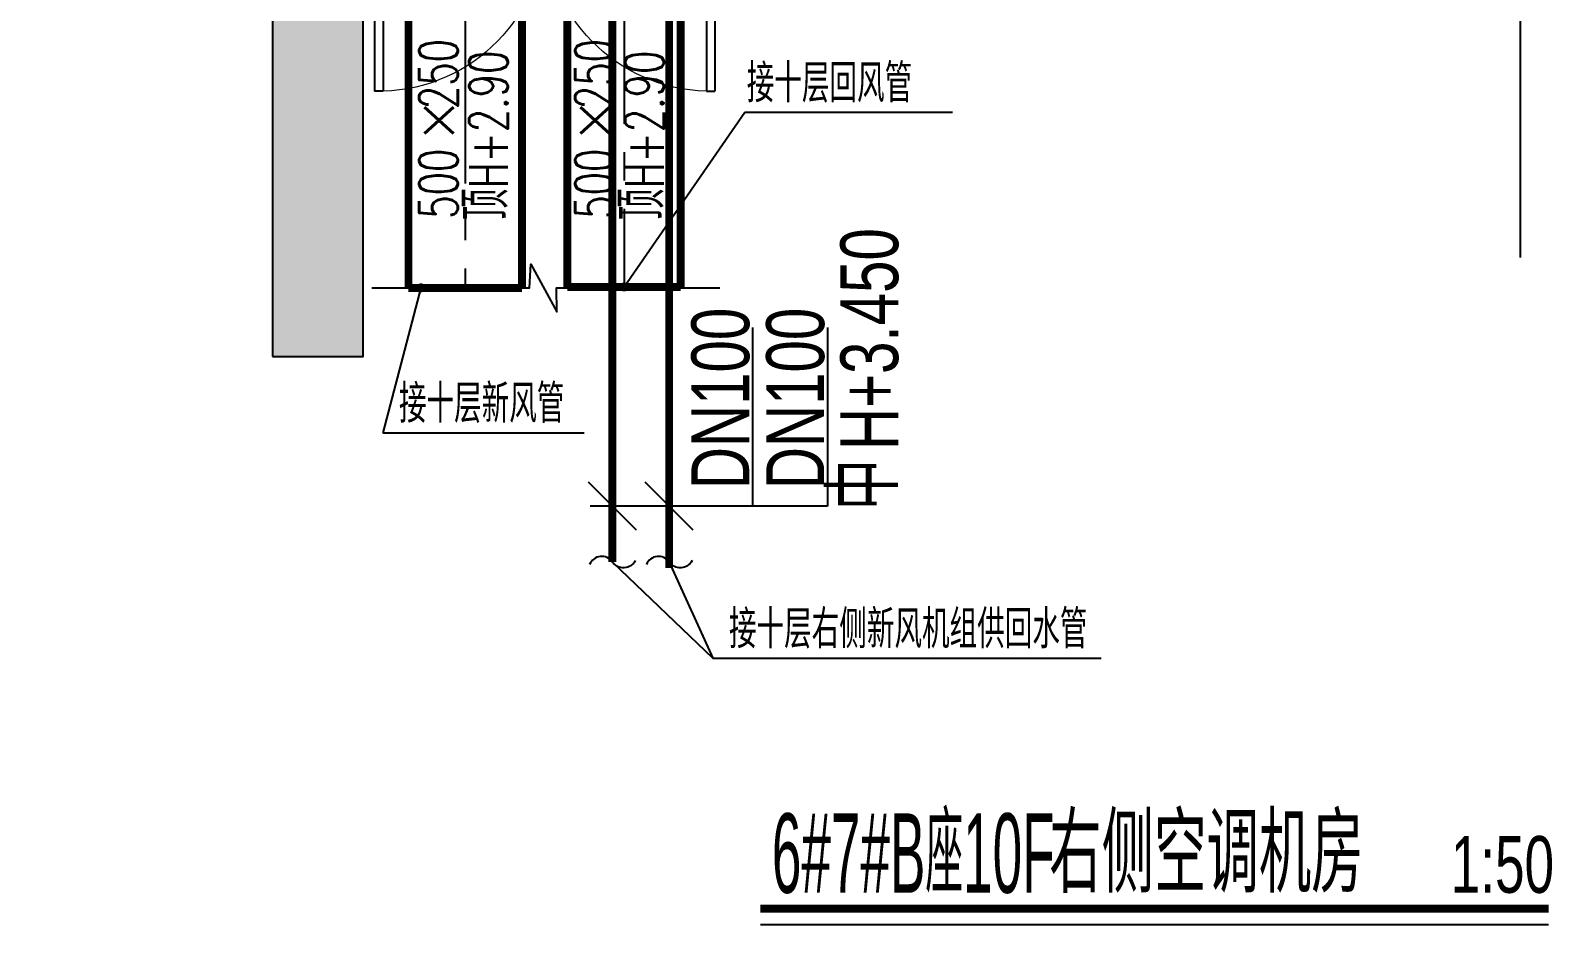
# Model space of a CAD drawing. Extents: x -778003 to -147913, y -2164908 to -814216.
# Drawn here: x -418427 to -411719, y -1288238 to -1284298 of the extents above; entities that cross this region are included whole.
import ezdxf

# ---------------------------------------------------------------- set-up
doc = ezdxf.new("R2010")
doc.units = 0
doc.header["$LTSCALE"] = 1000
doc.header["$MEASUREMENT"] = 0
for name, pattern in [('CENTER2', [1.125, 0.75, -0.125, 0.125, -0.125]), ('DASH', [0.35, 0.25, -0.1]), ('结构柱网$0$DOTE', [2.42, 2, -0.2, 0.02, -0.2])]:
    doc.linetypes.add(name, pattern=pattern)
doc.layers.get('0').update_dxf_attribs({"linetype": 'CONTINUOUS'})
for name, color, linetype in [('00-风量计算', 6, 'CONTINUOUS'), ('DIM-空冷热回水', 3, 'CONTINUOUS'), ('DIM_SYMB', 3, 'CONTINUOUS'), ('DOOR_FIRE', 220, 'CONTINUOUS'), ('DUCT-回风中心线', 5, 'CENTER2'), ('DUCT-回风管', 6, 'CONTINUOUS'), ('DUCT-新风中心线', 5, 'CENTER2'), ('DUCT-新风标注', 3, 'CONTINUOUS'), ('DUCT-新风管', 3, 'CONTINUOUS'), ('EQ-TH', 7, 'CONTINUOUS'), ('H-公共文字', 7, 'CONTINUOUS'), ('PIPE-空冷（热）供水', 3, 'CONTINUOUS'), ('PIPE-空冷（热）回水', 2, 'DASH'), ('结构柱网$0$S-ANNO-DOTE', 230, '结构柱网$0$DOTE')]:
    doc.layers.add(name, color=color, linetype=linetype)
doc.styles.add('_TCH_DIM', font='SIMPLEX', dxfattribs={"bigfont": 'GBCBIG'})
doc.styles.add('_THVAC_PIPEDN', font='ROS', dxfattribs={"width": 0.8, "height": 3.5, "bigfont": 'JD'})
doc.styles.add('HZF', font='ROS', dxfattribs={"width": 0.8, "bigfont": 'JD'})

# ---------------------------------------------------------------- blocks, each defined once
blk = doc.blocks.new('$DorLib2D$00000002')
for p, q in [((-0.5, 0), (-0.5, 0.4875)), ((-0.475, 0.4875), (-0.5, 0.4875)), ((-0.475, 0), (-0.475, 0.4875)), ((0.475, 0), (0.475, 0.4875)), ((0.475, 0.4875), (0.5, 0.4875)), ((0.5, 0), (0.5, 0.4875)), ((-0.5, 0), (-0.475, 0)), ((0.5, 0), (0.475, 0))]:
    blk.add_line(p, q)
at = {"lineweight": 13}
for centre, start, end in [((-0.4875, 0), 0, 88.5307), ((0.4875, 0), 91.4693, 180)]:
    blk.add_arc(centre, 0.4875, start, end, dxfattribs=at)
blk = doc.blocks.new('A$C3E7E231D')
h = blk.add_hatch(color=16)
h.dxf.hatch_style = 1
h.paths.add_polyline_path([(-8000, -8544.6), (-7600, -8544.6), (-7600, -5644.6), (-8000, -5644.6)])
edge = h.paths.add_edge_path()
edge.add_line((-9066.4, -744.6), (-7600, -744.6))
edge.add_line((-7600, -744.6), (-7600, -2444.6))
edge.add_line((-7600, -2444.6), (-8000, -2444.6))
edge.add_line((-8000, -2444.6), (-8000, -1144.6))
edge.add_line((-8000, -1144.6), (-9066.4, -1144.6))
edge.add_line((-9066.4, -1144.6), (-9066.4, -744.6))
at = {"color": 141}
blk.add_lwpolyline([(-8000, -8544.6), (-7600, -8544.6), (-7600, -5644.6), (-8000, -5644.6)], close=True, dxfattribs=at)
at = {"layer": 'DOOR_FIRE', "xscale": -1500, "yscale": 1500, "zscale": -1500, "rotation": 180.0000000431111}
blk.add_blockref('$DorLib2D$00000002', (-6800, -6644.6), dxfattribs=at)
blk = doc.blocks.new('$ThvacSys$00000040')
at = {"elevation": 0}
blk.add_lwpolyline([(6.9, -100.6, -0.575183), (0.2, 0, 0.604745), (-10.9, 100.6, 16.924828)], format="xyb", dxfattribs=at)

msp = doc.modelspace()

# ---------------------------------------------------------------- linework, layer by layer
at = {"layer": 'DIM-空冷热回水'}
for p, q in [((-415244.6, -1285607.2, -1), (-415244.6, -1286393.8, -1)), ((-414914.6, -1285607.2, -1), (-414914.6, -1286393.8, -1)), ((-415756.2, -1286499.9, -1), (-415968.3, -1286287.7, -1)), ((-415506.2, -1286499.9, -1), (-415718.3, -1286287.7, -1)), ((-414914.6, -1286393.8, -1), (-415960.1, -1286393.8, -1))]:
    msp.add_line(p, q, dxfattribs=at)
at = {"layer": 'DIM_SYMB', "const_width": 35}
msp.add_lwpolyline([(-415210.3, -1288167.8), (-411736.7, -1288167.8)], dxfattribs=at)
at = {"layer": 'DIM_SYMB'}
msp.add_lwpolyline([(-415210.3, -1288237.8), (-411736.7, -1288237.8)], dxfattribs=at)
at = {"layer": 'DUCT-回风中心线'}
msp.add_line((-415811.3, -1282834.5), (-415811.3, -1285428.1), dxfattribs=at)
at = {"layer": 'DUCT-回风管', "const_width": 35}
for points in [[(-416061.3, -1282834.5), (-416061.3, -1285428.1)], [(-415561.3, -1285428.1), (-415561.3, -1282834.5)], [(-416061.3, -1285428.1), (-415561.3, -1285428.1)]]:
    msp.add_lwpolyline(points, dxfattribs=at)
at = {"layer": 'DUCT-新风中心线'}
msp.add_line((-416511.3, -1284222.4), (-416511.3, -1285432.2), dxfattribs=at)
at = {"layer": 'DUCT-新风管', "const_width": 35}
for points in [[(-416761.3, -1284222.4), (-416761.3, -1285432.2)], [(-416261.3, -1285432.2), (-416261.3, -1284222.4)], [(-416761.3, -1285432.2), (-416261.3, -1285432.2)]]:
    msp.add_lwpolyline(points, dxfattribs=at)
at = {"layer": 'H-公共文字'}
for p, q in [((-415811.3, -1285428.1), (-415278.4, -1284658.5)), ((-415278.4, -1284658.5), (-414363.5, -1284658.5)), ((-416706.3, -1285432.2, 4000), (-416873.8, -1286070.5, 4000)), ((-416873.8, -1286070.5, 4000), (-415987.2, -1286070.5, 4000)), ((-415862.1, -1286640.9, 1996), (-415419.3, -1287064.2, 3248)), ((-415612.3, -1286640.6, 1995), (-415419.3, -1287064.2, 3248)), ((-415419.3, -1287064.2, 3248), (-413708.7, -1287064.2, 3248))]:
    msp.add_line(p, q, dxfattribs=at)
at = {"layer": 'H-公共文字', "elevation": 4000}
msp.add_lwpolyline([(-416922.6, -1285432.2), (-416227.4, -1285432.2), (-416222.6, -1285327.2), (-416107.6, -1285537.2), (-416109.5, -1285432.2), (-415389.1, -1285432.2)], dxfattribs=at)
at = {"layer": 'H-公共文字', "const_width": 20, "elevation": 4000}
msp.add_lwpolyline([(-416711.3, -1285440.9, 1), (-416701.4, -1285423.5, 1)], format="xyb", close=True, dxfattribs=at)
at = {"layer": 'H-公共文字', "const_width": 20}
msp.add_lwpolyline([(-415816.2, -1285436.8, 1), (-415806.3, -1285419.4, 1)], format="xyb", close=True, dxfattribs=at)
at = {"layer": 'PIPE-空冷（热）供水', "linetype": 'Continuous', "const_width": 35}
msp.add_lwpolyline([(-415612.3, -1283532.8), (-415612.3, -1286666.1)], dxfattribs=at)
at = {"layer": 'PIPE-空冷（热）回水', "linetype": 'DASH', "const_width": 35}
msp.add_lwpolyline([(-415862.3, -1283282.8), (-415862.3, -1286640.7)], dxfattribs=at)
at = {"layer": '结构柱网$0$S-ANNO-DOTE'}
msp.add_line((-411862.3, -1276209.6), (-411862.3, -1285298.2), dxfattribs=at)

# ---------------------------------------------------------------- block references
at = {"layer": '00-风量计算'}
msp.add_blockref('A$C3E7E231D', (-409361, -1277189.7), dxfattribs=at)
at = {"layer": 'EQ-TH', "rotation": 90.00000337368225}
for p in [(-415862.3, -1286640.6), (-415612.3, -1286640.6)]:
    msp.add_blockref('$ThvacSys$00000040', p, dxfattribs=at)

# ---------------------------------------------------------------- texts
at = {"layer": 'DIM-空冷热回水', "color": 7, "style": '_THVAC_PIPEDN'}
for s, height, width, p in [('H+3.450', 255, 0.752941, (-414603, -1286146.7, -1)), ('DN100', 255, 0.752941, (-415259.6, -1286318.8, -1)), ('DN100', 255, 0.752941, (-414929.6, -1286318.8, -1)), ('中', 297.7, 0.8, (-414603, -1286412.7, -1))]:
    msp.add_text(s, height=height, rotation=90.00001, dxfattribs=dict(at, width=width)).set_placement(p)
at = {"layer": 'DIM_SYMB', "color": 7, "style": 'HZF'}
for s, height, width, p in [('6#7#B座10F', 350, 0.5, (-415159.9, -1288097.8)), ('右侧空调机房', 347.29, 0.7, (-413937.2, -1288097.8)), ('1:50', 250, 0.7, (-412167.9, -1288097.8))]:
    msp.add_text(s, height=height, dxfattribs=dict(at, width=width)).set_placement(p)
at = {"layer": 'DUCT-新风标注', "style": '_TCH_DIM', "width": 0.705882}
for s, p in [('250', (-416543.9, -1284644.3)), ('250', (-415856.6, -1284644.3)), ('H+2.90', (-416323.9, -1284993.1)), ('H+2.90', (-415636.6, -1284993.1)), ('500', (-416543.9, -1285127.6)), ('500', (-415856.6, -1285127.6))]:
    msp.add_text(s, height=170, rotation=90, dxfattribs=at).set_placement(p)
at = {"layer": 'DUCT-新风标注', "style": '_TCH_DIM'}
for s, p in [('×', (-416543.9, -1284784.7)), ('×', (-415856.6, -1284784.7)), ('顶', (-416323.9, -1285133.5)), ('顶', (-415636.6, -1285133.5))]:
    msp.add_text(s, height=192.9, rotation=90, dxfattribs=at).set_placement(p)
at = {"layer": 'H-公共文字', "color": 7, "style": '_TCH_DIM'}
for s, height, p in [('接十层回风管', 168.79, (-415270.6, -1284614.7)), ('接十层新风管', 168.79, (-416803.3, -1286026.7, 4000)), ('接十层右侧新风机组供回水管', 168.794, (-415348.8, -1287020.4, 3248))]:
    msp.add_text(s, height=height, dxfattribs=at).set_placement(p)

doc.saveas('drawing.dxf')
